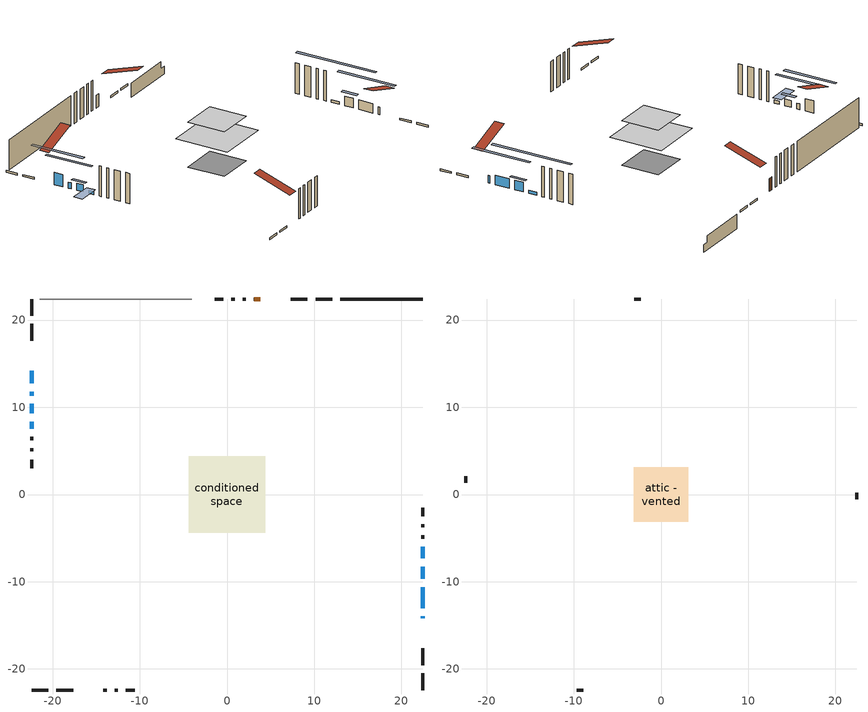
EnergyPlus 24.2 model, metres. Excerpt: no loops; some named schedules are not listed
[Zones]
conditioned space
 floor adiabatic (AdiabaticFloorConstruction): -4.4,-4.4 -4.4,4.4 4.4,4.4 4.4,-4.4 z3.43
 floor foundation (Slab1 construction): -3.11,-3.11 -3.11,3.11 3.11,3.11 3.11,-3.11 z-1.31
 wall outside (RimJoist1 construction): 12.07,22.41 10.15,22.41 / -22.41,-22.41 -20.49,-22.41 / -22.41,22.41 -22.41,20.49 / 22.41,-22.41 22.41,-20.49 z0.99:1.29
 wall outside (RimJoist2 construction): 9.22,22.41 7.29,22.41 / -19.56,-22.41 -17.63,-22.41 / -22.41,19.56 -22.41,17.63 / 22.41,-19.56 22.41,-17.63 z0.99:1.29
 wall outside (AdiabaticWallConstruction 1): 3.83,22.41 3.09,22.41 z0.99:3.02
 wall outside (AdiabaticWallConstruction): 22.41,-14.18 22.41,-13.97 z0.99:2.21; 22.41,-13.05 22.41,-10.61 / 22.41,-9.68 22.41,-8.25 z0.99:2.51; -22.41,14.18 -22.41,12.73 z0.99:2.95; -22.41,11.8 -22.41,11.34 z0.99:1.93; -22.41,10.41 -22.41,9.29 z0.99:2.11; 22.41,-7.33 22.41,-6 z0.99:1.45; -22.41,8.37 -22.41,7.52 z0.99:1.5
 wall outside (Wall1 construction): 2.17,22.41 1.79,22.41 / -14.17,-22.41 -13.8,-22.41 / -22.41,6.6 -22.41,6.22 / 22.41,-5.08 22.41,-4.7 z0.99:5.87
 wall outside (Wall2 construction): 0.86,22.41 0.51,22.41 / -12.87,-22.41 -12.52,-22.41 / -22.41,5.29 -22.41,4.94 / 22.41,-3.77 22.41,-3.42 z0.99:5.87
 wall outside (Wall3 construction): -0.42,22.41 -1.41,22.41 / -11.59,-22.41 -10.6,-22.41 / -22.41,4.01 -22.41,3.02 / 22.41,-2.49 22.41,-1.5 z0.99:5.87
 wall foundation (FoundationWall1 construction): 13,22.41,-1.31 13,22.41,0.99 21.47,22.41,0.99 21.47,22.41,-0.1 22.41,22.41,-0.1 22.41,22.41,-1.31
 wall adiabatic (Wall5 construction): -4.01,22.41 -21.48,22.41 z0.99:5.87
 window (WindowConstruction 5): 22.41,-14.17 22.41,-13.98 z0.99:2.21
 window (WindowConstruction): 22.41,-13.05 22.41,-10.61 z0.99:2.51
 window (WindowConstruction 1): -22.41,14.17 -22.41,12.73 z0.99:2.95
 window (WindowConstruction 2): -22.41,11.8 -22.41,11.34 z0.99:1.93
 window (WindowConstruction 3): -22.41,10.41 -22.41,9.29 z0.99:2.11
 window (WindowConstruction 4): 22.41,-9.68 22.41,-8.26 z0.99:2.51
 window (WindowConstruction 6): 22.41,-7.33 22.41,-6.01 z0.99:1.45
 window (WindowConstruction 7): -22.41,8.36 -22.41,7.53 z0.99:1.5
 door (Door): 3.83,22.41 3.1,22.41 z0.99:3.02
 ceiling adiabatic (AdiabaticFloorConstruction): 4.4,-4.4 4.4,4.4 -4.4,4.4 -4.4,-4.4 z3.43
attic - vented
 floor to conditioned space (Floor1 construction Reversed): -3.11,-3.11 -3.11,3.11 3.11,3.11 3.11,-3.11 z5.87
 wall outside (Wall4 construction): -2.34,22.41 -3.08,22.41 / -9.67,-22.41 -8.92,-22.41 / -22.41,2.09 -22.41,1.35 / 22.41,-0.57 22.41,0.17 z0.99:5.87
 roof outside (Roof1 construction): 4.76,22.41,5.87 4.76,16.35,7.89 6.36,16.35,7.89 6.36,22.41,5.87; -15.1,-22.41,5.87 -15.1,-16.35,7.89 -16.7,-16.35,7.89 -16.7,-22.41,5.87; -22.41,15.1,5.87 -16.35,15.1,7.89 -16.35,16.7,7.89 -22.41,16.7,5.87; 22.41,-15.1,5.87 16.35,-15.1,7.89 16.35,-16.7,7.89 22.41,-16.7,5.87
shading: 22.41,-6.95 22.41,-16.71 22.87,-16.71 22.87,-6.95 z6.17; -22.41,9.07 -22.41,17.84 -22.87,17.84 -22.87,9.07 z6.61; -22.41,7.68 -22.41,15.46 -22.87,15.46 -22.87,7.68 z5.59; -22.41,8.68 -22.41,11.02 -22.87,11.02 -22.87,8.68 z2.72; 22.41,-7.65 22.41,-10.29 22.87,-10.29 22.87,-7.65 z3.12; 22.41,0.09 22.41,-13.43 22.87,-13.43 22.87,0.09 z7.55; -22.41,7.23 -22.41,8.66 -26.07,8.66 -26.07,7.23 z1.8
[Building]
Building 1: Terrain=Suburbs
[Site:Location]
Montreal Intl AP_QC: Latitude {deg}=45.47; Longitude {deg}=-73.74; Time Zone {hr}=-5; Elevation {m}=36; Keep Site Location Information=Yes
[Site:GroundTemperature:Shallow]
2.07863, -0.316383, -0.508184, 0.628371, 5.19101, 9.73239, 13.6695, 16.1636, 16.3755, 14.347, 10.5102, 6.10817
[Site:WaterMainsTemperature]
Calculation Method=Schedule; Temperature Schedule=mains temperature schedule
[Material] Roughness=Rough; Thermal Absorptance=0.9
Name | Thickness {m} | Conductivity {W/m-K} | Density {kg/m3} | Specific Heat {J/kg-K} | Solar Absorptance | Visible Absorptance
asphalt or fiberglass shingles | 0.00635 | 0.162714 | 1121.4 | 1465.45 | 0.4 | 0.4
ceiling loosefill ins | 0.169333 | 0.0480833 | 16.02 | 1046.75 | 0.7 | 0.7
ceiling stud and cavity | 0.1397 | 0.539698 | 65.682 | 1177.47 | 0.7 | 0.7
concrete 4.0 in. | 0.1016 | 1.803125 | 2242.8 | 837.4 | 0.7 | 0.7
concrete 8.0 in. | 0.2032 | 1.803125 | 2242.8 | 837.4 | 0.7 | 0.7
door material | 0.04445 | 0.0451087 | 512.64 | 1214.23 | 0.7 | 0.7
exterior vertical ins | 0.0301356 | 0.029427 | 32.04 | 1214.23 | 0.7 | 0.7
floor covering | 0.0127 | 0.0433444 | 54.468 | 1339.84 | 0.6 | 0.6
floor rigid ins; wall rigid ins 2 | 0.512978 | 0.029427 | 32.04 | 1214.23 | 0.7 | 0.7
floor stud and cavity | 0.1397 | 1.75129 | 37.0049 | 1207.88 | 0.7 | 0.7
furniture material conditioned space 1 | 0.1524 | 0.115458 | 640.8 | 1214.23 | 0.6 | 0.6
gypsum board | 0.0127 | 0.160291 | 801 | 837.4 | 0.6 | 0.6
gypsum board 1 | 0.0127 | 0.160291 | 801 | 837.4 | 0.7 | 0.7
osb sheathing 0.5 in. | 0.0127 | 0.115458 | 512.64 | 1214.23 | 0.7 | 0.7
osb sheathing 0.75 in. | 0.01905 | 0.115458 | 512.64 | 1214.23 | 0.7 | 0.7
osb sheathing 2.0 in. | 0.0508 | 0.115458 | 512.64 | 1214.23 | 0.7 | 0.7
rim joist rigid ins; wall rigid ins | 0.051816 | 0.029427 | 32.04 | 1214.23 | 0.7 | 0.7
rim joist stud and cavity | 0.0508 | 0.0453916 | 125.044 | 1163.47 | 0.6 | 0.6
rim joist stud and cavity 1 | 0.0508 | 0.0448274 | 125.044 | 1163.47 | 0.6 | 0.6
wall rigid ins 1 | 0.051816 | 0.029427 | 32.04 | 1214.23 | 0.4 | 0.4
wall stud and cavity | 0.1397 | 0.175142 | 139.0536 | 1170.24 | 0.7 | 0.7
wall stud and cavity 1 | 0.1397 | 0.306335 | 139.0536 | 1170.24 | 0.7 | 0.7
wall stud and cavity 2 | 0.1397 | 0.288511 | 139.0536 | 1170.24 | 0.7 | 0.7
wall stud and cavity 3 | 0.0889 | 6.1454 | 50.32683 | 1063.81 | 0.6 | 0.6
wall stud and cavity 4 | 0.1397 | 0.215864 | 139.0536 | 1170.24 | 0.7 | 0.7
wall stud and cavity 5 | 0.0889 | 0.380278 | 52.3479 | 1209.89 | 0.7 | 0.7
wall stud and cavity 6 | 0.0889 | 0.391764 | 83.0341 | 1211.67 | 0.7 | 0.7
wood siding | 0.0254 | 0.102417 | 544.68 | 1172.36 | 0.4 | 0.4
wood siding 1 | 0.00254 | 0.102417 | 544.68 | 1172.36 | 0.4 | 0.4
wood siding 2; wood siding 3; wood siding 4 | 0.0254 | 0.102417 | 544.68 | 1172.36 | 0.7 | 0.7
[WindowMaterial:SimpleGlazingSystem]
Name | U-Factor {W/m2-K} | Solar Heat Gain Coefficient
WindowMaterial | 2.89692 | 0.65
WindowMaterial 1 | 2.88272 | 0.57
WindowMaterial 2 | 2.94518 | 0.46
WindowMaterial 3 | 1.31786 | 0.36
WindowMaterial 4 | 1.23383 | 0.38
WindowMaterial 5 | 3.02183 | 0.35
WindowMaterial 6 | 2.95994 | 0.46
WindowMaterial 7 | 5.65586 | 0.6
[Construction]
AdiabaticFloorConstruction: floor stud and cavity, floor rigid ins, osb sheathing 0.75 in., floor covering
AdiabaticWallConstruction: wood siding 3, wall rigid ins 2, wall stud and cavity 5, gypsum board
AdiabaticWallConstruction 1: wood siding 4, wall rigid ins 2, wall stud and cavity 5, gypsum board
Door: door material
Floor1 construction Reversed: gypsum board, ceiling stud and cavity, ceiling loosefill ins
FoundationWall1 construction: concrete 8.0 in., gypsum board 1
furniture construction conditioned space 1: furniture material conditioned space 1
PartitionWallConstruction: gypsum board, wall stud and cavity 6, gypsum board
RimJoist1 construction: wood siding 2, osb sheathing 2.0 in., rim joist stud and cavity
RimJoist2 construction: wood siding 2, rim joist rigid ins, osb sheathing 2.0 in., rim joist stud and cavity 1
Roof1 construction: asphalt or fiberglass shingles
Slab1 construction: concrete 4.0 in.
Wall1 construction: wood siding, wall rigid ins, osb sheathing 0.5 in., wall stud and cavity, gypsum board
Wall2 construction: wood siding, wall rigid ins, osb sheathing 0.5 in., wall stud and cavity 1, gypsum board
Wall3 construction: wood siding, wall rigid ins, osb sheathing 0.5 in., wall stud and cavity 2, gypsum board
Wall4 construction: wood siding 1, wall stud and cavity 3
Wall5 construction: wall rigid ins 1, osb sheathing 0.5 in., wall stud and cavity 4, gypsum board
WindowConstruction: WindowMaterial
WindowConstruction 1: WindowMaterial 1
WindowConstruction 2: WindowMaterial 2
WindowConstruction 3: WindowMaterial 3
WindowConstruction 4: WindowMaterial 4
WindowConstruction 5: WindowMaterial 5
WindowConstruction 6: WindowMaterial 6
WindowConstruction 7: WindowMaterial 7
[Zone] Multiplier=1; Part of Total Floor Area=Yes
Name | Volume {m3}
attic - vented | 12.6739
conditioned space | 294.7
[Space]
Name | Zone | Volume {m3}
attic - vented 1 | attic - vented | 12.6739
conditioned space 1 | conditioned space | 294.7
[ZoneInfiltration:EffectiveLeakageArea]
infil attic - vented 1: Zone or Space=attic - vented 1; Schedule=Always On Discrete; Effective Air Leakage Area {cm2}=1546.8; Stack Coefficient=0.000479519; Wind Coefficient=1.47953e-05
[ZoneMixing]
whole house fan mix: Zone or Space=attic - vented; Schedule=Always On Continuous; Design Flow Rate Calculation Method=Flow/Zone; Design Flow Rate {m3/s}=0; Source Zone or Space=conditioned space
[SurfaceProperty:ExposedFoundationPerimeter]
Slab1: Exposed Perimeter Calculation Method=TotalExposedPerimeter; Total Exposed Perimeter {m}=9.41201
[InternalMass] Zone or ZoneList=conditioned space; Space or SpaceList=conditioned space 1
Name | Construction | Surface Area {m2}
furniture mass conditioned space 1 | furniture construction conditioned space 1 | 46.3999
partition wall mass | PartitionWallConstruction | 116
[Lights]
interior lighting: Zone or ZoneList or Space or SpaceList=conditioned space 1; Schedule=interior lighting schedule; Design Level Calculation Method=LightingLevel; Lighting Level {W}=343.2; Return Air Fraction=0; Fraction Radiant=0.6; Fraction Visible=0.2; Fraction Replaceable=1
[People]
occupants: Zone or ZoneList or Space or SpaceList=conditioned space 1; Number of People Schedule=occupants schedule; Number of People Calculation Method=People; Number of People=3; Fraction Radiant=0.314171; Sensible Heat Fraction=0.56303; Activity Level Schedule=occupants activity schedule; Carbon Dioxide Generation Rate {m3/s-W}=0; Enable ASHRAE 55 Comfort Warnings=No; Mean Radiant Temperature Calculation Type=EnclosureAveraged
[ElectricEquipment] Zone or ZoneList or Space or SpaceList=conditioned space 1; Design Level Calculation Method=EquipmentLevel
Name | Schedule | Design Level {W} | Fraction Latent | Fraction Radiant | Fraction Lost
clothes dryer | clothes dryer schedule | 140.772 | 0.015 | 0.081 | 0.85
clothes washer | clothes washer schedule | 32.1985 | 0.03 | 0.162 | 0.7
cooking range | cooking range schedule | 208.969 | 0.08 | 0.432 | 0.2
dishwasher | dishwasher schedule | 66.8632 | 0.3 | 0.18 | 0.4
fridge | fridge schedule | 72.9452 | 0 | 0.6 | 0
mech vent bath fan 0 | mech vent bath fan 0 schedule | 200 | 0 | 0 | 1
mech vent house fan | mech vent house fan schedule | 0 | 0 | 0 | 1
mech vent house fan cfis | mech vent house fan cfis schedule | 0 | 0 | 0 | 0
mech vent range fan 0 | mech vent range fan 0 schedule | 150 | 0 | 0 | 1
misc plug loads | misc plug loads schedule | 494.7 | 0.045 | 0.513 | 0.1
whole house fan | Always On Discrete | 0 | 0 | 0 | 1
[OtherEquipment] Zone or ZoneList or Space or SpaceList=conditioned space 1; Design Level Calculation Method=EquipmentLevel
Name | Fuel Type | Schedule | Design Level {W} | Fraction Latent | Fraction Radiant | Fraction Lost
clothes dryer 1 | Electricity | clothes dryer schedule | 0 | 0.015 | 0.081 | 0.85
cooking range 1 | Electricity | cooking range schedule | 0 | 0.08 | 0.432 | 0.2
general water use latent | None | general water use schedule | 59.3978 | 1 | 0 | 0
general water use sensible | None | general water use schedule | -58.539 | 0 | 0.6 | 0
mech vent house fan latent load | None | Always On Discrete | 0 | 1 | 0 | 0
mech vent house fan sensible load | None | Always On Discrete | 0 | 0 | 0 | 0
water heater energy adjustment1 | Electricity | Always On Discrete | 0.01 | 0 | 0 | 1
[ZoneInfiltration:DesignFlowRate] Zone or ZoneList or Space or SpaceList=conditioned space 1; Schedule=Always On Discrete; Design Flow Rate Calculation Method=Flow/Zone; Design Flow Rate {m3/s}=0
infil flow; natural vent flow; whole house fan flow
[Foundation:Kiva]
Foundation Kiva 1: Initial Indoor Air Temperature {C}=18; Wall Height Above Grade {m}=0.98999; Wall Depth Below Slab {m}=0.2032; Custom Block Material Name 1=exterior vertical ins; Custom Block Depth 1 {m}=2.29999; Custom Block X Position 1 {m}=0.2159; Custom Block Z Position 1 {m}=0
[Foundation:Kiva:Settings]
Soil Conductivity {W/m-K}=0.849921; Soil Density {kg/m3}=1842.3; Soil Specific Heat {J/kg-K}=418.7; Ground Solar Absorptivity=0.9; Ground Thermal Absorptivity=0.9; Ground Surface Roughness {m}=0.03; Far-Field Width {m}=40; Deep-Ground Boundary Condition=ZeroFlux; Deep-Ground Depth {m}=40; Minimum Cell Dimension {m}=0.2; Maximum Cell Growth Coefficient=3; Simulation Timestep=Timestep
[Exterior:Lights]
exterior lighting: Schedule=exterior lighting schedule; Design Level {W}=75.6
[Schedule:Constant]
Name | Hourly Value
Always On Continuous; mech vent house fan schedule; mech vent house fan cfis schedule; Always On Discrete | 1
occupants activity schedule | 117.228
fridge schedule | 0
[Schedule:Week:Daily]
interior lighting schedule Week Rule - Jan1-Jan27: interior lighting schedule day, interior lighting schedule day, interior lighting schedule day, interior lighting schedule day, interior lighting schedule day, interior lighting schedule day, interior lighting schedule day, interior lighting schedule default day, interior lighting schedule default day, interior lighting schedule default day, interior lighting schedule default day, interior lighting schedule default day
interior lighting schedule Week Rule - Jan28-Feb3: interior lighting schedule day, interior lighting schedule day, interior lighting schedule day, interior lighting schedule day, interior lighting schedule day 1, interior lighting schedule day 1, interior lighting schedule day 1, interior lighting schedule default day, interior lighting schedule default day, interior lighting schedule default day, interior lighting schedule default day, interior lighting schedule default day
interior lighting schedule Week Rule - Feb4-Feb24: interior lighting schedule day 1, interior lighting schedule day 1, interior lighting schedule day 1, interior lighting schedule day 1, interior lighting schedule day 1, interior lighting schedule day 1, interior lighting schedule day 1, interior lighting schedule default day, interior lighting schedule default day, interior lighting schedule default day, interior lighting schedule default day, interior lighting schedule default day
interior lighting schedule Week Rule - Feb25-Mar3: interior lighting schedule day 1, interior lighting schedule day 1, interior lighting schedule day 1, interior lighting schedule day 1, interior lighting schedule day 2, interior lighting schedule day 2, interior lighting schedule day 2, interior lighting schedule default day, interior lighting schedule default day, interior lighting schedule default day, interior lighting schedule default day, interior lighting schedule default day
interior lighting schedule Week Rule - Mar4-Mar31: interior lighting schedule day 2, interior lighting schedule day 2, interior lighting schedule day 2, interior lighting schedule day 2, interior lighting schedule day 2, interior lighting schedule day 2, interior lighting schedule day 2, interior lighting schedule default day, interior lighting schedule default day, interior lighting schedule default day, interior lighting schedule default day, interior lighting schedule default day
interior lighting schedule Week Rule - Apr1-Apr28: interior lighting schedule day 3, interior lighting schedule day 3, interior lighting schedule day 3, interior lighting schedule day 3, interior lighting schedule day 3, interior lighting schedule day 3, interior lighting schedule day 3, interior lighting schedule default day, interior lighting schedule default day, interior lighting schedule default day, interior lighting schedule default day, interior lighting schedule default day
interior lighting schedule Week Rule - Apr29-May5: interior lighting schedule day 3, interior lighting schedule day 3, interior lighting schedule day 4, interior lighting schedule day 4, interior lighting schedule day 4, interior lighting schedule day 4, interior lighting schedule day 4, interior lighting schedule default day, interior lighting schedule default day, interior lighting schedule default day, interior lighting schedule default day, interior lighting schedule default day
interior lighting schedule Week Rule - May6-May26: interior lighting schedule day 4, interior lighting schedule day 4, interior lighting schedule day 4, interior lighting schedule day 4, interior lighting schedule day 4, interior lighting schedule day 4, interior lighting schedule day 4, interior lighting schedule default day, interior lighting schedule default day, interior lighting schedule default day, interior lighting schedule default day, interior lighting schedule default day
interior lighting schedule Week Rule - May27-Jun2: interior lighting schedule day 4, interior lighting schedule day 4, interior lighting schedule day 4, interior lighting schedule day 4, interior lighting schedule day 4, interior lighting schedule day 5, interior lighting schedule day 5, interior lighting schedule default day, interior lighting schedule default day, interior lighting schedule default day, interior lighting schedule default day, interior lighting schedule default day
interior lighting schedule Week Rule - Jun3-Jun30: interior lighting schedule day 5, interior lighting schedule day 5, interior lighting schedule day 5, interior lighting schedule day 5, interior lighting schedule day 5, interior lighting schedule day 5, interior lighting schedule day 5, interior lighting schedule default day, interior lighting schedule default day, interior lighting schedule default day, interior lighting schedule default day, interior lighting schedule default day
interior lighting schedule Week Rule - Jul1-Jul28: interior lighting schedule day 6, interior lighting schedule day 6, interior lighting schedule day 6, interior lighting schedule day 6, interior lighting schedule day 6, interior lighting schedule day 6, interior lighting schedule day 6, interior lighting schedule default day, interior lighting schedule default day, interior lighting schedule default day, interior lighting schedule default day, interior lighting schedule default day
interior lighting schedule Week Rule - Jul29-Aug4: interior lighting schedule day 6, interior lighting schedule day 6, interior lighting schedule day 6, interior lighting schedule day 7, interior lighting schedule day 7, interior lighting schedule day 7, interior lighting schedule day 7, interior lighting schedule default day, interior lighting schedule default day, interior lighting schedule default day, interior lighting schedule default day, interior lighting schedule default day
interior lighting schedule Week Rule - Aug5-Aug25: interior lighting schedule day 7, interior lighting schedule day 7, interior lighting schedule day 7, interior lighting schedule day 7, interior lighting schedule day 7, interior lighting schedule day 7, interior lighting schedule day 7, interior lighting schedule default day, interior lighting schedule default day, interior lighting schedule default day, interior lighting schedule default day, interior lighting schedule default day
interior lighting schedule Week Rule - Aug26-Sep1: interior lighting schedule day 7, interior lighting schedule day 7, interior lighting schedule day 7, interior lighting schedule day 7, interior lighting schedule day 7, interior lighting schedule day 7, interior lighting schedule day 8, interior lighting schedule default day, interior lighting schedule default day, interior lighting schedule default day, interior lighting schedule default day, interior lighting schedule default day
interior lighting schedule Week Rule - Sep2-Sep29: interior lighting schedule day 8, interior lighting schedule day 8, interior lighting schedule day 8, interior lighting schedule day 8, interior lighting schedule day 8, interior lighting schedule day 8, interior lighting schedule day 8, interior lighting schedule default day, interior lighting schedule default day, interior lighting schedule default day, interior lighting schedule default day, interior lighting schedule default day
interior lighting schedule Week Rule - Sep30-Oct6: interior lighting schedule day 8, interior lighting schedule day 9, interior lighting schedule day 9, interior lighting schedule day 9, interior lighting schedule day 9, interior lighting schedule day 9, interior lighting schedule day 9, interior lighting schedule default day, interior lighting schedule default day, interior lighting schedule default day, interior lighting schedule default day, interior lighting schedule default day
interior lighting schedule Week Rule - Oct7-Oct27: interior lighting schedule day 9, interior lighting schedule day 9, interior lighting schedule day 9, interior lighting schedule day 9, interior lighting schedule day 9, interior lighting schedule day 9, interior lighting schedule day 9, interior lighting schedule default day, interior lighting schedule default day, interior lighting schedule default day, interior lighting schedule default day, interior lighting schedule default day
interior lighting schedule Week Rule - Oct28-Nov3: interior lighting schedule day 9, interior lighting schedule day 9, interior lighting schedule day 9, interior lighting schedule day 9, interior lighting schedule day 10, interior lighting schedule day 10, interior lighting schedule day 10, interior lighting schedule default day, interior lighting schedule default day, interior lighting schedule default day, interior lighting schedule default day, interior lighting schedule default day
interior lighting schedule Week Rule - Nov4-Nov24: interior lighting schedule day 10, interior lighting schedule day 10, interior lighting schedule day 10, interior lighting schedule day 10, interior lighting schedule day 10, interior lighting schedule day 10, interior lighting schedule day 10, interior lighting schedule default day, interior lighting schedule default day, interior lighting schedule default day, interior lighting schedule default day, interior lighting schedule default day
interior lighting schedule Week Rule - Nov25-Dec1: interior lighting schedule day 10, interior lighting schedule day 10, interior lighting schedule day 10, interior lighting schedule day 10, interior lighting schedule day 10, interior lighting schedule day 10, interior lighting schedule day 11, interior lighting schedule default day, interior lighting schedule default day, interior lighting schedule default day, interior lighting schedule default day, interior lighting schedule default day
interior lighting schedule Week Rule - Dec2-Dec31: interior lighting schedule day 11, interior lighting schedule day 11, interior lighting schedule day 11, interior lighting schedule day 11, interior lighting schedule day 11, interior lighting schedule day 11, interior lighting schedule day 11, interior lighting schedule default day, interior lighting schedule default day, interior lighting schedule default day, interior lighting schedule default day, interior lighting schedule default day
occupants schedule Week Rule - Jan1-Dec31: occupants schedule day, occupants schedule day, occupants schedule day, occupants schedule day, occupants schedule day, occupants schedule day, occupants schedule day, occupants schedule default day, occupants schedule default day, occupants schedule default day, occupants schedule default day, occupants schedule default day
clothes dryer schedule Week Rule - Jan1-Dec31: clothes dryer schedule day, clothes dryer schedule day, clothes dryer schedule day, clothes dryer schedule day, clothes dryer schedule day, clothes dryer schedule day, clothes dryer schedule day, clothes dryer schedule default day, clothes dryer schedule default day, clothes dryer schedule default day, clothes dryer schedule default day, clothes dryer schedule default day
clothes washer schedule Week Rule - Jan1-Dec31: clothes washer schedule day, clothes washer schedule day, clothes washer schedule day, clothes washer schedule day, clothes washer schedule day, clothes washer schedule day, clothes washer schedule day, clothes washer schedule default day, clothes washer schedule default day, clothes washer schedule default day, clothes washer schedule default day, clothes washer schedule default day
cooking range schedule Week Rule - Jan1-Dec31: cooking range schedule day, cooking range schedule day, cooking range schedule day, cooking range schedule day, cooking range schedule day, cooking range schedule day, cooking range schedule day, cooking range schedule default day, cooking range schedule default day, cooking range schedule default day, cooking range schedule default day, cooking range schedule default day
dishwasher schedule Week Rule - Jan1-Dec31: dishwasher schedule day, dishwasher schedule day, dishwasher schedule day, dishwasher schedule day, dishwasher schedule day, dishwasher schedule day, dishwasher schedule day, dishwasher schedule default day, dishwasher schedule default day, dishwasher schedule default day, dishwasher schedule default day, dishwasher schedule default day
mech vent bath fan 0 schedule Week Rule - Jan1-Dec31: mech vent bath fan 0 schedule day, mech vent bath fan 0 schedule day, mech vent bath fan 0 schedule day, mech vent bath fan 0 schedule day, mech vent bath fan 0 schedule day, mech vent bath fan 0 schedule day, mech vent bath fan 0 schedule day, mech vent bath fan 0 schedule default day, mech vent bath fan 0 schedule default day, mech vent bath fan 0 schedule default day, mech vent bath fan 0 schedule default day, mech vent bath fan 0 schedule default day
mech vent range fan 0 schedule Week Rule - Jan1-Dec31: mech vent range fan 0 schedule day, mech vent range fan 0 schedule day, mech vent range fan 0 schedule day, mech vent range fan 0 schedule day, mech vent range fan 0 schedule day, mech vent range fan 0 schedule day, mech vent range fan 0 schedule day, mech vent range fan 0 schedule default day, mech vent range fan 0 schedule default day, mech vent range fan 0 schedule default day, mech vent range fan 0 schedule default day, mech vent range fan 0 schedule default day
misc plug loads schedule Week Rule - Jan1-Dec31: misc plug loads schedule day, misc plug loads schedule day, misc plug loads schedule day, misc plug loads schedule day, misc plug loads schedule day, misc plug loads schedule day, misc plug loads schedule day, misc plug loads schedule default day, misc plug loads schedule default day, misc plug loads schedule default day, misc plug loads schedule default day, misc plug loads schedule default day
general water use schedule Week Rule - Jan1-Dec31: general water use schedule day, general water use schedule day, general water use schedule day, general water use schedule day, general water use schedule day, general water use schedule day, general water use schedule day, general water use schedule default day, general water use schedule default day, general water use schedule default day, general water use schedule default day, general water use schedule default day
exterior lighting schedule Week Rule - Jan1-Jan27: exterior lighting schedule day, exterior lighting schedule day, exterior lighting schedule day, exterior lighting schedule day, exterior lighting schedule day, exterior lighting schedule day, exterior lighting schedule day, exterior lighting schedule default day, exterior lighting schedule default day, exterior lighting schedule default day, exterior lighting schedule default day, exterior lighting schedule default day
exterior lighting schedule Week Rule - Jan28-Feb3: exterior lighting schedule day, exterior lighting schedule day, exterior lighting schedule day, exterior lighting schedule day, exterior lighting schedule day 1, exterior lighting schedule day 1, exterior lighting schedule day 1, exterior lighting schedule default day, exterior lighting schedule default day, exterior lighting schedule default day, exterior lighting schedule default day, exterior lighting schedule default day
exterior lighting schedule Week Rule - Feb4-Feb24: exterior lighting schedule day 1, exterior lighting schedule day 1, exterior lighting schedule day 1, exterior lighting schedule day 1, exterior lighting schedule day 1, exterior lighting schedule day 1, exterior lighting schedule day 1, exterior lighting schedule default day, exterior lighting schedule default day, exterior lighting schedule default day, exterior lighting schedule default day, exterior lighting schedule default day
exterior lighting schedule Week Rule - Feb25-Mar3: exterior lighting schedule day 1, exterior lighting schedule day 1, exterior lighting schedule day 1, exterior lighting schedule day 1, exterior lighting schedule day 2, exterior lighting schedule day 2, exterior lighting schedule day 2, exterior lighting schedule default day, exterior lighting schedule default day, exterior lighting schedule default day, exterior lighting schedule default day, exterior lighting schedule default day
exterior lighting schedule Week Rule - Mar4-Mar31: exterior lighting schedule day 2, exterior lighting schedule day 2, exterior lighting schedule day 2, exterior lighting schedule day 2, exterior lighting schedule day 2, exterior lighting schedule day 2, exterior lighting schedule day 2, exterior lighting schedule default day, exterior lighting schedule default day, exterior lighting schedule default day, exterior lighting schedule default day, exterior lighting schedule default day
exterior lighting schedule Week Rule - Apr1-Apr28: exterior lighting schedule day 3, exterior lighting schedule day 3, exterior lighting schedule day 3, exterior lighting schedule day 3, exterior lighting schedule day 3, exterior lighting schedule day 3, exterior lighting schedule day 3, exterior lighting schedule default day, exterior lighting schedule default day, exterior lighting schedule default day, exterior lighting schedule default day, exterior lighting schedule default day
exterior lighting schedule Week Rule - Apr29-May5: exterior lighting schedule day 3, exterior lighting schedule day 3, exterior lighting schedule day 4, exterior lighting schedule day 4, exterior lighting schedule day 4, exterior lighting schedule day 4, exterior lighting schedule day 4, exterior lighting schedule default day, exterior lighting schedule default day, exterior lighting schedule default day, exterior lighting schedule default day, exterior lighting schedule default day
exterior lighting schedule Week Rule - May6-May26: exterior lighting schedule day 4, exterior lighting schedule day 4, exterior lighting schedule day 4, exterior lighting schedule day 4, exterior lighting schedule day 4, exterior lighting schedule day 4, exterior lighting schedule day 4, exterior lighting schedule default day, exterior lighting schedule default day, exterior lighting schedule default day, exterior lighting schedule default day, exterior lighting schedule default day
exterior lighting schedule Week Rule - May27-Jun2: exterior lighting schedule day 4, exterior lighting schedule day 4, exterior lighting schedule day 4, exterior lighting schedule day 4, exterior lighting schedule day 4, exterior lighting schedule day 5, exterior lighting schedule day 5, exterior lighting schedule default day, exterior lighting schedule default day, exterior lighting schedule default day, exterior lighting schedule default day, exterior lighting schedule default day
exterior lighting schedule Week Rule - Jun3-Jun30: exterior lighting schedule day 5, exterior lighting schedule day 5, exterior lighting schedule day 5, exterior lighting schedule day 5, exterior lighting schedule day 5, exterior lighting schedule day 5, exterior lighting schedule day 5, exterior lighting schedule default day, exterior lighting schedule default day, exterior lighting schedule default day, exterior lighting schedule default day, exterior lighting schedule default day
exterior lighting schedule Week Rule - Jul1-Jul28: exterior lighting schedule day 6, exterior lighting schedule day 6, exterior lighting schedule day 6, exterior lighting schedule day 6, exterior lighting schedule day 6, exterior lighting schedule day 6, exterior lighting schedule day 6, exterior lighting schedule default day, exterior lighting schedule default day, exterior lighting schedule default day, exterior lighting schedule default day, exterior lighting schedule default day
exterior lighting schedule Week Rule - Jul29-Aug4: exterior lighting schedule day 6, exterior lighting schedule day 6, exterior lighting schedule day 6, exterior lighting schedule day 7, exterior lighting schedule day 7, exterior lighting schedule day 7, exterior lighting schedule day 7, exterior lighting schedule default day, exterior lighting schedule default day, exterior lighting schedule default day, exterior lighting schedule default day, exterior lighting schedule default day
exterior lighting schedule Week Rule - Aug5-Aug25: exterior lighting schedule day 7, exterior lighting schedule day 7, exterior lighting schedule day 7, exterior lighting schedule day 7, exterior lighting schedule day 7, exterior lighting schedule day 7, exterior lighting schedule day 7, exterior lighting schedule default day, exterior lighting schedule default day, exterior lighting schedule default day, exterior lighting schedule default day, exterior lighting schedule default day
exterior lighting schedule Week Rule - Aug26-Sep1: exterior lighting schedule day 7, exterior lighting schedule day 7, exterior lighting schedule day 7, exterior lighting schedule day 7, exterior lighting schedule day 7, exterior lighting schedule day 7, exterior lighting schedule day 8, exterior lighting schedule default day, exterior lighting schedule default day, exterior lighting schedule default day, exterior lighting schedule default day, exterior lighting schedule default day
exterior lighting schedule Week Rule - Sep2-Sep29: exterior lighting schedule day 8, exterior lighting schedule day 8, exterior lighting schedule day 8, exterior lighting schedule day 8, exterior lighting schedule day 8, exterior lighting schedule day 8, exterior lighting schedule day 8, exterior lighting schedule default day, exterior lighting schedule default day, exterior lighting schedule default day, exterior lighting schedule default day, exterior lighting schedule default day
exterior lighting schedule Week Rule - Sep30-Oct6: exterior lighting schedule day 8, exterior lighting schedule day 9, exterior lighting schedule day 9, exterior lighting schedule day 9, exterior lighting schedule day 9, exterior lighting schedule day 9, exterior lighting schedule day 9, exterior lighting schedule default day, exterior lighting schedule default day, exterior lighting schedule default day, exterior lighting schedule default day, exterior lighting schedule default day
exterior lighting schedule Week Rule - Oct7-Oct27: exterior lighting schedule day 9, exterior lighting schedule day 9, exterior lighting schedule day 9, exterior lighting schedule day 9, exterior lighting schedule day 9, exterior lighting schedule day 9, exterior lighting schedule day 9, exterior lighting schedule default day, exterior lighting schedule default day, exterior lighting schedule default day, exterior lighting schedule default day, exterior lighting schedule default day
[Schedule:Year]
interior lighting schedule: interior lighting schedule Week Rule - Jan1-Jan27, 1, 1, 1, 27, interior lighting schedule Week Rule - Jan28-Feb3, 1, 28, 2, 3, interior lighting schedule Week Rule - Feb4-Feb24, 2, 4, 2, 24, interior lighting schedule Week Rule - Feb25-Mar3, 2, 25, 3, 3, interior lighting schedule Week Rule - Mar4-Mar31, 3, 4, 3, 31, interior lighting schedule Week Rule - Apr1-Apr28, 4, 1, 4, 28, interior lighting schedule Week Rule - Apr29-May5, 4, 29, 5, 5, interior lighting schedule Week Rule - May6-May26, 5, 6, 5, 26, interior lighting schedule Week Rule - May27-Jun2, 5, 27, 6, 2, interior lighting schedule Week Rule - Jun3-Jun30, 6, 3, 6, 30, interior lighting schedule Week Rule - Jul1-Jul28, 7, 1, 7, 28, interior lighting schedule Week Rule - Jul29-Aug4, 7, 29, 8, 4, interior lighting schedule Week Rule - Aug5-Aug25, 8, 5, 8, 25, interior lighting schedule Week Rule - Aug26-Sep1, 8, 26, 9, 1, interior lighting schedule Week Rule - Sep2-Sep29, 9, 2, 9, 29, interior lighting schedule Week Rule - Sep30-Oct6, 9, 30, 10, 6, interior lighting schedule Week Rule - Oct7-Oct27, 10, 7, 10, 27, interior lighting schedule Week Rule - Oct28-Nov3, 10, 28, 11, 3, interior lighting schedule Week Rule - Nov4-Nov24, 11, 4, 11, 24, interior lighting schedule Week Rule - Nov25-Dec1, 11, 25, 12, 1, interior lighting schedule Week Rule - Dec2-Dec31, 12, 2, 12, 31
occupants schedule: occupants schedule Week Rule - Jan1-Dec31, 1, 1, 12, 31
clothes dryer schedule: clothes dryer schedule Week Rule - Jan1-Dec31, 1, 1, 12, 31
clothes washer schedule: clothes washer schedule Week Rule - Jan1-Dec31, 1, 1, 12, 31
cooking range schedule: cooking range schedule Week Rule - Jan1-Dec31, 1, 1, 12, 31
dishwasher schedule: dishwasher schedule Week Rule - Jan1-Dec31, 1, 1, 12, 31
mech vent bath fan 0 schedule: mech vent bath fan 0 schedule Week Rule - Jan1-Dec31, 1, 1, 12, 31
mech vent range fan 0 schedule: mech vent range fan 0 schedule Week Rule - Jan1-Dec31, 1, 1, 12, 31
misc plug loads schedule: misc plug loads schedule Week Rule - Jan1-Dec31, 1, 1, 12, 31
general water use schedule: general water use schedule Week Rule - Jan1-Dec31, 1, 1, 12, 31
exterior lighting schedule: exterior lighting schedule Week Rule - Jan1-Jan27, 1, 1, 1, 27, exterior lighting schedule Week Rule - Jan28-Feb3, 1, 28, 2, 3, exterior lighting schedule Week Rule - Feb4-Feb24, 2, 4, 2, 24, exterior lighting schedule Week Rule - Feb25-Mar3, 2, 25, 3, 3, exterior lighting schedule Week Rule - Mar4-Mar31, 3, 4, 3, 31, exterior lighting schedule Week Rule - Apr1-Apr28, 4, 1, 4, 28, exterior lighting schedule Week Rule - Apr29-May5, 4, 29, 5, 5, exterior lighting schedule Week Rule - May6-May26, 5, 6, 5, 26, exterior lighting schedule Week Rule - May27-Jun2, 5, 27, 6, 2, exterior lighting schedule Week Rule - Jun3-Jun30, 6, 3, 6, 30, exterior lighting schedule Week Rule - Jul1-Jul28, 7, 1, 7, 28, exterior lighting schedule Week Rule - Jul29-Aug4, 7, 29, 8, 4, exterior lighting schedule Week Rule - Aug5-Aug25, 8, 5, 8, 25, exterior lighting schedule Week Rule - Aug26-Sep1, 8, 26, 9, 1, exterior lighting schedule Week Rule - Sep2-Sep29, 9, 2, 9, 29, exterior lighting schedule Week Rule - Sep30-Oct6, 9, 30, 10, 6, exterior lighting schedule Week Rule - Oct7-Oct27, 10, 7, 10, 27, exterior lighting schedule Week Rule - Oct28-Nov3, 10, 28, 11, 3, exterior lighting schedule Week Rule - Nov4-Nov24, 11, 4, 11, 24, exterior lighting schedule Week Rule - Nov25-Dec1, 11, 25, 12, 1, exterior lighting schedule Week Rule - Dec2-Dec31, 12, 2, 12, 31
[Schedule:Compact]
mains temperature schedule: Through: 01/01, For: AllDays, Until: 24:00, 6.56833, Through: 01/02, For: AllDays, Until: 24:00, 6.48722, Through: 01/03, For: AllDays, Until: 24:00, 6.40722, Through: 01/04, For: AllDays, Until: 24:00, 6.32889, Through: 01/05, For: AllDays, Until: 24:00, 6.25167, Through: 01/06, For: AllDays, Until: 24:00, 6.17611, Through: 01/07, For: AllDays, Until: 24:00, 6.10222, Through: 01/08, For: AllDays, Until: 24:00, 6.02944, Through: 01/09, For: AllDays, Until: 24:00, 5.95833, Through: 01/10, For: AllDays, Until: 24:00, 5.88889, Through: 01/11, For: AllDays, Until: 24:00, 5.82056, Through: 01/12, For: AllDays, Until: 24:00, 5.75444, Through: 01/13, For: AllDays, Until: 24:00, 5.68944, Through: 01/14, For: AllDays, Until: 24:00, 5.62611, Through: 01/15, For: AllDays, Until: 24:00, 5.56444, Through: 01/16, For: AllDays, Until: 24:00, 5.50444, Through: 01/17, For: AllDays, Until: 24:00, 5.44611, Through: 01/18, For: AllDays, Until: 24:00, 5.38944, Through: 01/19, For: AllDays, Until: 24:00, 5.33389, Through: 01/20, For: AllDays, Until: 24:00, 5.28111, Through: 01/21, For: AllDays, Until: 24:00, 5.22944, Through: 01/22, For: AllDays, Until: 24:00, 5.17944, Through: 01/23, For: AllDays, Until: 24:00, 5.13111, Through: 01/24, For: AllDays, Until: 24:00, 5.085, Through: 01/25, For: AllDays, Until: 24:00, 5.04056, Through: 01/26, For: AllDays, Until: 24:00, 4.99778, Through: 01/27, For: AllDays, Until: 24:00, 4.95667, Through: 01/28, For: AllDays, Until: 24:00, 4.91778, Through: 01/29, For: AllDays, Until: 24:00, 4.88056, Through: 01/30, For: AllDays, Until: 24:00, 4.845, Through: 01/31, For: AllDays, Until: 24:00, 4.81167, Through: 02/01, For: AllDays, Until: 24:00, 4.77944, Through: 02/02, For: AllDays, Until: 24:00, 4.75, Through: 02/03, For: AllDays, Until: 24:00, 4.72167, Through: 02/04, For: AllDays, Until: 24:00, 4.69611, Through: 02/05, For: AllDays, Until: 24:00, 4.67167, Through: 02/06, For: AllDays, Until: 24:00, 4.64944, Through: 02/07, For: AllDays, Until: 24:00, 4.62889, Through: 02/08, For: AllDays, Until: 24:00, 4.61056, Through: 02/09, For: AllDays, Until: 24:00, 4.59389, Through: 02/10, For: AllDays, Until: 24:00, 4.57944, Through: 02/11, For: AllDays, Until: 24:00, 4.56667, Through: 02/12, For: AllDays, Until: 24:00, 4.55611, Through: 02/13, For: AllDays, Until: 24:00, 4.54722, Through: 02/14, For: AllDays, Until: 24:00, 4.54056, Through: 02/15, For: AllDays, Until: 24:00, 4.53556, Through: 02/16, For: AllDays, Until: 24:00, 4.53278, Through: 02/17, For: AllDays, Until: 24:00, 4.53167, Through: 02/18, For: AllDays, Until: 24:00, 4.53278, Through: 02/19, For: AllDays, Until: 24:00, 4.53556, Through: 02/20, For: AllDays, Until: 24:00, 4.54056, Through: 02/21, For: AllDays, Until: 24:00, 4.54722, Through: 02/22, For: AllDays, Until: 24:00, 4.55611, Through: 02/23, For: AllDays, Until: 24:00, 4.56667, Through: 02/24, For: AllDays, Until: 24:00, 4.57944, Through: 02/25, For: AllDays, Until: 24:00, 4.59389, Through: 02/26, For: AllDays, Until: 24:00, 4.61056, Through: 02/27, For: AllDays, Until: 24:00, 4.62889, Through: 02/28, For: AllDays, Until: 24:00, 4.64889, Through: 03/01, For: AllDays, Until: 24:00, 4.67111, Through: 03/02, For: AllDays, Until: 24:00, 4.69556, Through: 03/03, For: AllDays, Until: 24:00, 4.72167, Through: 03/04, For: AllDays, Until: 24:00, 4.74944, Through: 03/05, For: AllDays, Until: 24:00, 4.77944, Through: 03/06, For: AllDays, Until: 24:00, 4.81111, Through: 03/07, For: AllDays, Until: 24:00, 4.84444, Through: 03/08, For: AllDays, Until: 24:00, 4.88, Through: 03/09, For: AllDays, Until: 24:00, 4.91722, Through: 03/10, For: AllDays, Until: 24:00, 4.95611, Through: 03/11, For: AllDays, Until: 24:00, 4.99722, Through: 03/12, For: AllDays, Until: 24:00, 5.04, Through: 03/13, For: AllDays, Until: 24:00, 5.08444, Through: 03/14, For: AllDays, Until: 24:00, 5.13056, Through: 03/15, For: AllDays, Until: 24:00, 5.17889, Through: 03/16, For: AllDays, Until: 24:00, 5.22833, Through: 03/17, For: AllDays, Until: 24:00, 5.28, Through: 03/18, For: AllDays, Until: 24:00, 5.33333, Through: 03/19, For: AllDays, Until: 24:00, 5.38833, Through: 03/20, For: AllDays, Until: 24:00, 5.445, Through: 03/21, For: AllDays, Until: 24:00, 5.50333, Through: 03/22, For: AllDays, Until: 24:00, 5.56333, Through: 03/23, For: AllDays, Until: 24:00, 5.625, Through: 03/24, For: AllDays, Until: 24:00, 5.68833, Through: 03/25, For: AllDays, Until: 24:00, 5.75333, Through: 03/26, For: AllDays, Until: 24:00, 5.81944, Through: 03/27, For: AllDays, Until: 24:00, 5.88778, Through: 03/28, For: AllDays, Until: 24:00, 5.95722, Through: 03/29, For: AllDays, Until: 24:00, 6.02833, Through: 03/30, For: AllDays, Until: 24:00, 6.10111, Through: 03/31, For: AllDays, Until: 24:00, 6.175, Through: 04/01, For: AllDays, Until: 24:00, 6.25056, Through: 04/02, For: AllDays, Until: 24:00, 6.32778, Through: 04/03, For: AllDays, Until: 24:00, 6.40611, Through: 04/04, For: AllDays, Until: 24:00, 6.48556, Through: 04/05, For: AllDays, Until: 24:00, 6.56722, Through: 04/06, For: AllDays, Until: 24:00, 6.64944, Through: 04/07, For: AllDays, Until: 24:00, 6.73333, Through: 04/08, For: AllDays, Until: 24:00, 6.81833, Through: 04/09, For: AllDays, Until: 24:00, 6.905, Through: 04/10, For: AllDays, Until: 24:00, 6.99278, Through: 04/11, For: AllDays, Until: 24:00, 7.08111, Through: 04/12, For: AllDays, Until: 24:00, 7.17167, Through: 04/13, For: AllDays, Until: 24:00, 7.26278, Through: 04/14, For: AllDays, Until: 24:00, 7.355, Through: 04/15, For: AllDays, Until: 24:00, 7.44833, Through: 04/16, For: AllDays, Until: 24:00, 7.54278, Through: 04/17, For: AllDays, Until: 24:00, 7.63889, Through: 04/18, For: AllDays, Until: 24:00, 7.735, Through: 04/19, For: AllDays, Until: 24:00, 7.83278, Through: 04/20, For: AllDays, Until: 24:00, 7.93167, Through: 04/21, For: AllDays, Until: 24:00, 8.03111, Through: 04/22, For: AllDays, Until: 24:00, 8.13167, Through: 04/23, For: AllDays, Until: 24:00, 8.23278, Through: 04/24, For: AllDays, Until: 24:00, 8.335, Through: 04/25, For: AllDays, Until: 24:00, 8.43778, Through: 04/26, For: AllDays, Until: 24:00, 8.54167, Through: 04/27, For: AllDays, Until: 24:00, 8.64611, Through: 04/28, For: AllDays, Until: 24:00, 8.75167, Through: 04/29, For: AllDays, Until: 24:00, 8.85778, Through: 04/30, For: AllDays, Until: 24:00, 8.96444, Through: 05/01, For: AllDays, Until: 24:00, 9.07167, Through: 05/02, For: AllDays, Until: 24:00, 9.17944, Through: 05/03, For: AllDays, Until: 24:00, 9.28778, Through: 05/04, For: AllDays, Until: 24:00, 9.39667, Through: 05/05, For: AllDays, Until: 24:00, 9.50667, Through: 05/06, For: AllDays, Until: 24:00, 9.61667, Through: 05/07, For: AllDays, Until: 24:00, 9.72667, Through: 05/08, For: AllDays, Until: 24:00, 9.83778, Through: 05/09, For: AllDays, Until: 24:00, 9.94889, Through: 05/10, For: AllDays, Until: 24:00, 10.0606, Through: 05/11, For: AllDays, Until: 24:00, 10.1722, Through: 05/12, For: AllDays, Until: 24:00, 10.2844, Through: 05/13, For: AllDays, Until: 24:00, 10.3967, Through: 05/14, For: AllDays, Until: 24:00, 10.5094, Through: 05/15, For: AllDays, Until: 24:00, 10.6222, Through: 05/16, For: AllDays, Until: 24:00, 10.735, Through: 05/17, For: AllDays, Until: 24:00, 10.8478, Through: 05/18, For: AllDays, Until: 24:00, 10.9611, Through: 05/19, For: AllDays, Until: 24:00, 11.0744, Through: 05/20, For: AllDays, Until: 24:00, 11.1872, Through: 05/21, For: AllDays, Until: 24:00, 11.3006, Through: 05/22, For: AllDays, Until: 24:00, 11.4133, Through: 05/23, For: AllDays, Until: 24:00, 11.5267, Through: 05/24, For: AllDays, Until: 24:00, 11.6394, Through: 05/25, For: AllDays, Until: 24:00, 11.7522, Through: 05/26, For: AllDays, Until: 24:00, 11.8644, Through: 05/27, For: AllDays, Until: 24:00, 11.9767, Through: 05/28, For: AllDays, Until: 24:00, 12.0889, Through: 05/29, For: AllDays, Until: 24:00, 12.2006, Through: 05/30, For: AllDays, Until: 24:00, 12.3122, Through: 05/31, For: AllDays, Until: 24:00, 12.4228, Through: 06/01, For: AllDays, Until: 24:00, 12.5339, Through: 06/02, For: AllDays, Until: 24:00, 12.6439, Through: 06/03, For: AllDays, Until: 24:00, 12.7539, Through: 06/04, For: AllDays, Until: 24:00, 12.8628, Through: 06/05, For: AllDays, Until: 24:00, 12.9717, Through: 06/06, For: AllDays, Until: 24:00, 13.08, Through: 06/07, For: AllDays, Until: 24:00, 13.1878, Through: 06/08, For: AllDays, Until: 24:00, 13.2944, Through: 06/09, For: AllDays, Until: 24:00, 13.4011, Through: 06/10, For: AllDays, Until: 24:00, 13.5067, Through: 06/11, For: AllDays, Until: 24:00, 13.6117, Through: 06/12, For: AllDays, Until: 24:00, 13.7156, Through: 06/13, For: AllDays, Until: 24:00, 13.8194, Through: 06/14, For: AllDays, Until: 24:00, 13.9222, Through: 06/15, For: AllDays, Until: 24:00, 14.0239, Through: 06/16, For: AllDays, Until: 24:00, 14.125, Through: 06/17, For: AllDays, Until: 24:00, 14.225, Through: 06/18, For: AllDays, Until: 24:00, 14.3239, Through: 06/19, For: AllDays, Until: 24:00, 14.4222, Through: 06/20, For: AllDays, Until: 24:00, 14.5194, Through: 06/21, For: AllDays, Until: 24:00, 14.6156, Through: 06/22, For: AllDays, Until: 24:00, 14.7106, Through: 06/23, For: AllDays, Until: 24:00, 14.805, Through: 06/24, For: AllDays, Until: 24:00, 14.8978, Through: 06/25, For: AllDays, Until: 24:00, 14.9894, Through: 06/26, For: AllDays, Until: 24:00, 15.0806, Through: 06/27, For: AllDays, Until: 24:00, 15.17, Through: 06/28, For: AllDays, Until: 24:00, 15.2583, Through: 06/29, For: AllDays, Until: 24:00, 15.3456, Through: 06/30, For: AllDays, Until: 24:00, 15.4311, Through: 07/01, For: AllDays, Until: 24:00, 15.5161, Through: 07/02, For: AllDays, Until: 24:00, 15.5989, Through: 07/03, For: AllDays, Until: 24:00, 15.6811, Through: 07/04, For: AllDays, Until: 24:00, 15.7617, Through: 07/05, For: AllDays, Until: 24:00, 15.8411, Through: 07/06, For: AllDays, Until: 24:00, 15.9189, Through: 07/07, For: AllDays, Until: 24:00, 15.995, Through: 07/08, For: AllDays, Until: 24:00, 16.07, Through: 07/09, For: AllDays, Until: 24:00, 16.1433, Through: 07/10, For: AllDays, Until: 24:00, 16.2156, Through: 07/11, For: AllDays, Until: 24:00, 16.2861, Through: 07/12, For: AllDays, Until: 24:00, 16.355, Through: 07/13, For: AllDays, Until: 24:00, 16.4222, Through: 07/14, For: AllDays, Until: 24:00, 16.4878, Through: 07/15, For: AllDays, Until: 24:00, 16.5522, Through: 07/16, For: AllDays, Until: 24:00, 16.615, Through: 07/17, For: AllDays, Until: 24:00, 16.6756, Through: 07/18, For: AllDays, Until: 24:00, 16.735, Through: 07/19, For: AllDays, Until: 24:00, 16.7928, Through: 07/20, For: AllDays, Until: 24:00, 16.8489, Through: 07/21, For: AllDays, Until: 24:00, 16.9028, Through: 07/22, For: AllDays, Until: 24:00, 16.9556, Through: 07/23, For: AllDays, Until: 24:00, 17.0061, Through: 07/24, For: AllDays, Until: 24:00, 17.0556, Through: 07/25, For: AllDays, Until: 24:00, 17.1028, Through: 07/26, For: AllDays, Until: 24:00, 17.1483, Through: 07/27, For: AllDays, Until: 24:00, 17.1917, Through: 07/28, For: AllDays, Until: 24:00, 17.2339, Through: 07/29, For: AllDays, Until: 24:00, 17.2739, Through: 07/30, For: AllDays, Until: 24:00, 17.3122, Through: 07/31, For: AllDays, Until: 24:00, 17.3489, Through: 08/01, For: AllDays, Until: 24:00, 17.3833, Through: 08/02, For: AllDays, Until: 24:00, 17.4161, Through: 08/03, For: AllDays, Until: 24:00, 17.4467, Through: 08/04, For: AllDays, Until: 24:00, 17.4761, Through: 08/05, For: AllDays, Until: 24:00, 17.5028, Through: 08/06, For: AllDays, Until: 24:00, 17.5283, Through: 08/07, For: AllDays, Until: 24:00, 17.5517, Through: 08/08, For: AllDays, Until: 24:00, 17.5728, Through: 08/09, For: AllDays, Until: 24:00, 17.5922, Through: 08/10, For: AllDays, Until: 24:00, 17.61, Through: 08/11, For: AllDays, Until: 24:00, 17.6256, Through: 08/12, For: AllDays, Until: 24:00, 17.6394, Through: 08/13, For: AllDays, Until: 24:00, 17.6511, Through: 08/14, For: AllDays, Until: 24:00, 17.6611, Through: 08/15, For: AllDays, Until: 24:00, 17.6689, Through: 08/16, For: AllDays, Until: 24:00, 17.675, Through: 08/17, For: AllDays, Until: 24:00, 17.6789, Through: 08/18, For: AllDays, Until: 24:00, 17.6811, Through: 08/19, For: AllDays, Until: 24:00, 17.6811, Through: 08/20, For: AllDays, Until: 24:00, 17.6794, Through: 08/21, For: AllDays, Until: 24:00, 17.6756, Through: 08/22, For: AllDays, Until: 24:00, 17.67, Through: 08/23, For: AllDays, Until: 24:00, 17.6622, Through: 08/24, For: AllDays, Until: 24:00, 17.6528, Through: 08/25, For: AllDays, Until: 24:00, 17.6411, Through: 08/26, For: AllDays, Until: 24:00, 17.6278, Through: 08/27, For: AllDays, Until: 24:00, 17.6122, Through: 08/28, For: AllDays, Until: 24:00, 17.595, Through: 08/29, For: AllDays, Until: 24:00, 17.5756, Through: 08/30, For: AllDays, Until: 24:00, 17.5544, Through: 08/31, For: AllDays, Until: 24:00, 17.5311, Through: 09/01, For: AllDays, Until: 24:00, 17.5061, Through: 09/02, For: AllDays, Until: 24:00, 17.4794, Through: 09/03, For: AllDays, Until: 24:00, 17.4506, Through: 09/04, For: AllDays, Until: 24:00, 17.42, Through: 09/05, For: AllDays, Until: 24:00, 17.3878, Through: 09/06, For: AllDays, Until: 24:00, 17.3533, Through: 09/07, For: AllDays, Until: 24:00, 17.3172, Through: 09/08, For: AllDays, Until: 24:00, 17.2789, Through: 09/09, For: AllDays, Until: 24:00, 17.2389, Through: 09/10, For: AllDays, Until: 24:00, 17.1972, Through: 09/11, For: AllDays, Until: 24:00, 17.1539, Through: 09/12, For: AllDays, Until: 24:00, 17.1083, Through: 09/13, For: AllDays, Until: 24:00, 17.0617, Through: 09/14, For: AllDays, Until: 24:00, 17.0128, Through: 09/15, For: AllDays, Until: 24:00, 16.9622, Through: 09/16, For: AllDays, Until: 24:00, 16.9094, Through: 09/17, For: AllDays, Until: 24:00, 16.8556, Through: 09/18, For: AllDays, Until: 24:00, 16.8, Through: 09/19, For: AllDays, Until: 24:00, 16.7422, Through: 09/20, For: AllDays, Until: 24:00, 16.6833, Through: 09/21, For: AllDays, Until: 24:00, 16.6228, Through: 09/22, For: AllDays, Until: 24:00, 16.56, Through: 09/23, For: AllDays, Until: 24:00, 16.4961, Through: 09/24, For: AllDays, Until: 24:00, 16.4306, Through: 09/25, For: AllDays, Until: 24:00, 16.3633, Through: 09/26, For: AllDays, Until: 24:00, 16.295, Through: 09/27, For: AllDays, Until: 24:00, 16.2244, Through: 09/28, For: AllDays, Until: 24:00, 16.1528, Through: 09/29, For: AllDays, Until: 24:00, 16.0794, Through: 09/30, For: AllDays, Until: 24:00, 16.0044, Through: 10/01, For: AllDays, Until: 24:00, 15.9283, Through: 10/02, For: AllDays, Until: 24:00, 15.8511, Through: 10/03, For: AllDays, Until: 24:00, 15.7717, Through: 10/04, For: AllDays, Until: 24:00, 15.6917, Through: 10/05, For: AllDays, Until: 24:00, 15.6094, Through: 10/06, For: AllDays, Until: 24:00, 15.5267, Through: 10/07, For: AllDays, Until: 24:00, 15.4422, Through: 10/08, For: AllDays, Until: 24:00, 15.3567, Through: 10/09, For: AllDays, Until: 24:00, 15.2694, Through: 10/10, For: AllDays, Until: 24:00, 15.1811, Through: 10/11, For: AllDays, Until: 24:00, 15.0917, Through: 10/12, For: AllDays, Until: 24:00, 15.0011, Through: 10/13, For: AllDays, Until: 24:00, 14.9094, Through: 10/14, For: AllDays, Until: 24:00, 14.8167, Through: 10/15, For: AllDays, Until: 24:00, 14.7228, Through: 10/16, For: AllDays, Until: 24:00, 14.6278, Through: 10/17, For: AllDays, Until: 24:00, 14.5317, Through: 10/18, For: AllDays, Until: 24:00, 14.4344, Through: 10/19, For: AllDays, Until: 24:00, 14.3367, Through: 10/20, For: AllDays, Until: 24:00, 14.2378, Through: 10/21, For: AllDays, Until: 24:00, 14.1378, Through: 10/22, For: AllDays, Until: 24:00, 14.0367, Through: 10/23, For: AllDays, Until: 24:00, 13.935, Through: 10/24, For: AllDays, Until: 24:00, 13.8322, Through: 10/25, For: AllDays, Until: 24:00, 13.7289, Through: 10/26, For: AllDays, Until: 24:00, 13.625, Through: 10/27, For: AllDays, Until: 24:00, 13.52, Through: 10/28, For: AllDays, Until: 24:00, 13.4144, Through: 10/29, For: AllDays, Until: 24:00, 13.3083, Through: 10/30, For: AllDays, Until: 24:00, 13.2011, Through: 10/31, For: AllDays, Until: 24:00, 13.0939, Through: 11/01, For: AllDays, Until: 24:00, 12.9856, Through: 11/02, For: AllDays, Until: 24:00, 12.8767, Through: 11/03, For: AllDays, Until: 24:00, 12.7678, Through: 11/04, For: AllDays, Until: 24:00, 12.6578, Through: 11/05, For: AllDays, Until: 24:00, 12.5478, Through: 11/06, For: AllDays, Until: 24:00, 12.4372, Through: 11/07, For: AllDays, Until: 24:00, 12.3261, Through: 11/08, For: AllDays, Until: 24:00, 12.215, Through: 11/09, For: AllDays, Until: 24:00, 12.1033, Through: 11/10, For: AllDays, Until: 24:00, 11.9911, Through: 11/11, For: AllDays, Until: 24:00, 11.8789, Through: 11/12, For: AllDays, Until: 24:00, 11.7667, Through: 11/13, For: AllDays, Until: 24:00, 11.6539, Through: 11/14, For: AllDays, Until: 24:00, 11.5411, Through: 11/15, For: AllDays, Until: 24:00, 11.4278, Through: 11/16, For: AllDays, Until: 24:00, 11.315, Through: 11/17, For: AllDays, Until: 24:00, 11.2017, Through: 11/18, For: AllDays, Until: 24:00, 11.0889, Through: 11/19, For: AllDays, Until: 24:00, 10.9756, Through: 11/20, For: AllDays, Until: 24:00, 10.8622, Through: 11/21, For: AllDays, Until: 24:00, 10.7494, Through: 11/22, For: AllDays, Until: 24:00, 10.6367, Through: 11/23, For: AllDays, Until: 24:00, 10.5239, Through: 11/24, For: AllDays, Until: 24:00, 10.4111, Through: 11/25, For: AllDays, Until: 24:00, 10.2989, Through: 11/26, For: AllDays, Until: 24:00, 10.1867, Through: 11/27, For: AllDays, Until: 24:00, 10.0744, Through: 11/28, For: AllDays, Until: 24:00, 9.96333, Through: 11/29, For: AllDays, Until: 24:00, 9.85167, Through: 11/30, For: AllDays, Until: 24:00, 9.74111, Through: 12/01, For: AllDays, Until: 24:00, 9.63056, Through: 12/02, For: AllDays, Until: 24:00, 9.52056, Through: 12/03, For: AllDays, Until: 24:00, 9.41111, Through: 12/04, For: AllDays, Until: 24:00, 9.30167, Through: 12/05, For: AllDays, Until: 24:00, 9.19333, Through: 12/06, For: AllDays, Until: 24:00, 9.08556, Through: 12/07, For: AllDays, Until: 24:00, 8.97778, Through: 12/08, For: AllDays, Until: 24:00, 8.87111, Through: 12/09, For: AllDays, Until: 24:00, 8.765, Through: 12/10, For: AllDays, Until: 24:00, 8.66, Through: 12/11, For: AllDays, Until: 24:00, 8.555, Through: 12/12, For: AllDays, Until: 24:00, 8.45111, Through: 12/13, For: AllDays, Until: 24:00, 8.34833, Through: 12/14, For: AllDays, Until: 24:00, 8.24611, Through: 12/15, For: AllDays, Until: 24:00, 8.14444, Through: 12/16, For: AllDays, Until: 24:00, 8.04389, Through: 12/17, For: AllDays, Until: 24:00, 7.94444, Through: 12/18, For: AllDays, Until: 24:00, 7.84556, Through: 12/19, For: AllDays, Until: 24:00, 7.74778, Through: 12/20, For: AllDays, Until: 24:00, 7.65111, Through: 12/21, For: AllDays, Until: 24:00, 7.555, Through: 12/22, For: AllDays, Until: 24:00, 7.46056, Through: 12/23, For: AllDays, Until: 24:00, 7.36667, Through: 12/24, For: AllDays, Until: 24:00, 7.27444, Through: 12/25, For: AllDays, Until: 24:00, 7.18278, Through: 12/26, For: AllDays, Until: 24:00, 7.09278, Through: 12/27, For: AllDays, Until: 24:00, 7.00389, Through: 12/28, For: AllDays, Until: 24:00, 6.91611, Through: 12/29, For: AllDays, Until: 24:00, 6.82944, Through: 12/30, For: AllDays, Until: 24:00, 6.74389, Through: 12/31, For: AllDays, Until: 24:00, 6.66
